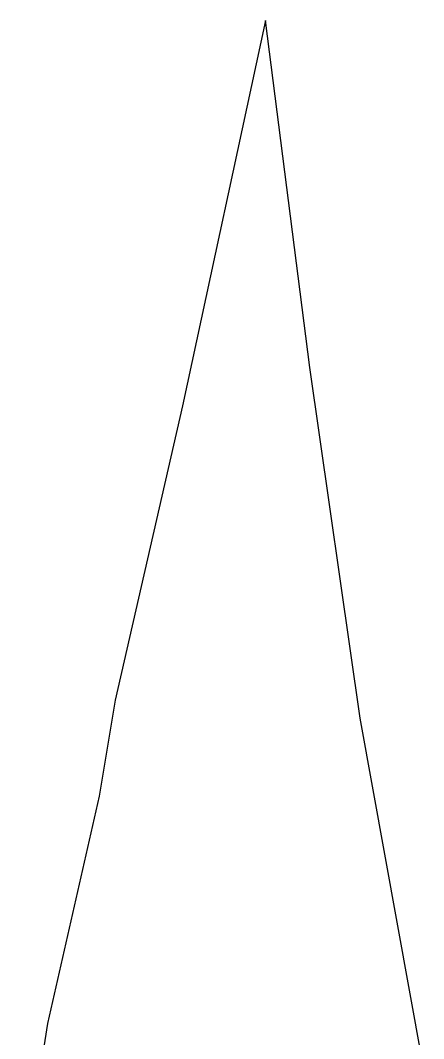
# Model space of a CAD drawing. Header units: metres. Extents: x 244.4 to 340.3, y -4.1 to 64.3.
# Drawn here: x 244.89535 to 244.90283, y 34.7519 to 34.77077 of the extents above; entities that cross this region are included whole.
import ezdxf

# ---------------------------------------------------------------- set-up
doc = ezdxf.new("R2010")
doc.units = ezdxf.units.M
doc.layers.add('Edges', color=7, linetype='Continuous')

msp = doc.modelspace()

# ---------------------------------------------------------------- linework, layer by layer
at = {"layer": 'Edges'}
for p, q in [((244.899895, 34.770775), (244.898356, 34.763629)), ((244.900719, 34.764338), (244.899895, 34.770775)), ((244.90165, 34.757844), (244.900719, 34.764338)), ((244.898356, 34.763629), (244.897104, 34.758172)), ((244.897104, 34.758172), (244.896811, 34.756393)), ((244.902828, 34.75136), (244.90165, 34.757844)), ((244.896811, 34.756393), (244.895852, 34.752181)), ((244.895852, 34.752181), (244.895346, 34.749116))]:
    msp.add_line(p, q, dxfattribs=at)

doc.saveas('drawing.dxf')
